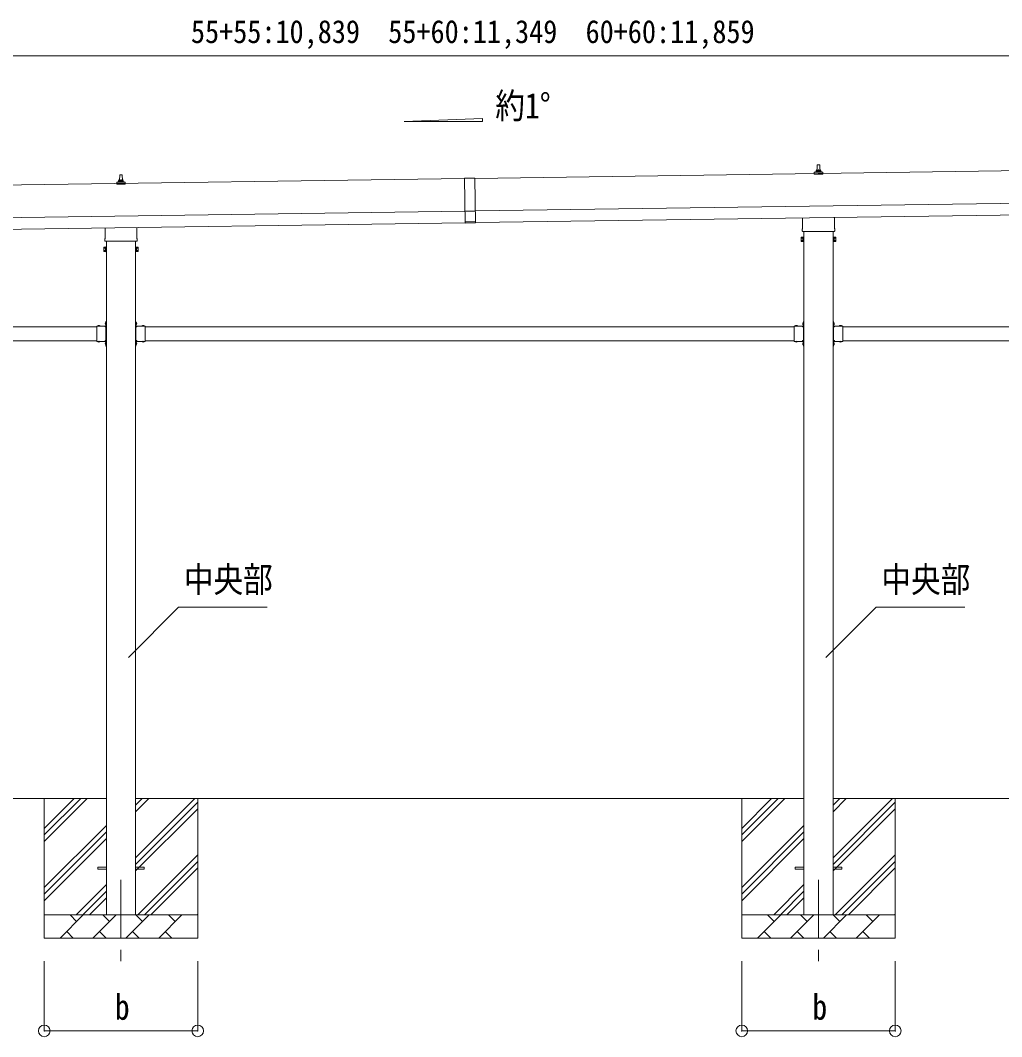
# Model space of a CAD drawing. Units: millimetres, scale not verified. Extents: x -13976 to 14131, y -9754 to 9646.
# Drawn here: x 3068 to 7289, y -704 to 3665 of the extents above; entities that cross this region are included whole.
import ezdxf
from ezdxf.enums import TextEntityAlignment as Align

# ---------------------------------------------------------------- set-up
doc = ezdxf.new("R2010")
doc.units = ezdxf.units.MM
doc.header["$LTSCALE"] = 50
doc.header["$PDMODE"] = 32
doc.header["$PDSIZE"] = 50
doc.linetypes.add('CHAIN1', pattern=[8, 5, -1, 1, -1])
doc.linetypes.add('USER7', pattern=[2, 1, -1])
for name, color, linetype, lineweight in [('0-2_建具', 4, 'Continuous', 9), ('0-4_設備', 7, 'Continuous', 9), ('0-6_手摺', 7, 'Continuous', 9), ('0-7_ハッチ', 6, 'Continuous', 9)]:
    doc.layers.add(name, color=color, linetype=linetype, lineweight=lineweight)
doc.styles.add('ＭＳ ゴシック', font='')
doc.styles.get('ＭＳ ゴシック').set_extended_font_data('MS Gothic')

msp = doc.modelspace()

# ---------------------------------------------------------------- linework, layer by layer
at = {"layer": '0-2_建具'}
for p, q in [((10388.17, 3062.44), (5023.21, 2985.8)), ((6490.78, 3015.54), (6490.78, 3019.75)), ((6491.78, 3019.75), (6509.78, 3019.75)), ((6494.78, 3019.75), (6495.5, 3043.28)), ((6496.5, 3044.25), (6505.05, 3044.25)), ((6506.05, 3043.28), (6506.78, 3019.75)), ((6510.78, 3015.54), (6510.78, 3019.75)), ((4978.22, 2985.16), (-386.74, 2908.51)), ((3483.29, 2970.08), (3490.01, 2971.71)), ((3490.39, 2971.9), (3511.16, 2971.9)), ((3490.78, 2972.68), (3490.78, 2976.9)), ((3491.78, 2976.9), (3509.78, 2976.9)), ((3494.78, 2976.9), (3495.5, 3000.42)), ((3496.5, 3001.4), (3505.05, 3001.4)), ((3506.05, 3000.42), (3506.78, 2976.9)), ((3510.78, 2972.68), (3510.78, 2976.9)), ((3518.26, 2970.08), (3511.54, 2971.71)), ((4978.2, 2986.16), (4980.95, 2793.68)), ((6482.53, 3004.25), (6482.53, 3011.97)), ((6519.03, 3004.25), (6482.53, 3004.25)), ((6482.91, 3012.75), (6518.64, 3012.75)), ((6483.29, 3012.94), (6490.01, 3014.57)), ((6490.39, 3014.75), (6511.16, 3014.75)), ((6518.26, 3012.94), (6511.54, 3014.57)), ((6519.03, 3004.25), (6519.03, 3011.97)), ((3482.53, 2961.4), (3482.53, 2969.11)), ((3519.03, 2961.4), (3482.53, 2961.4)), ((3482.91, 2969.9), (3518.64, 2969.9)), ((3519.03, 2961.4), (3519.03, 2969.11)), ((5025.21, 2845.81), (10390.17, 2922.45)), ((-384.74, 2768.53), (4980.22, 2845.17)), ((5025.23, 2844.81), (4980.23, 2844.17)), ((5025.93, 2795.82), (10390.88, 2872.46)), ((5025.88, 2799.32), (4980.88, 2798.67)), ((6432.48, 2770.26), (6432.48, 2815.91)), ((6569.08, 2817.86), (6569.08, 2770.26)), ((-384.02, 2718.53), (4980.93, 2795.17)), ((3432.48, 2727.41), (3432.48, 2773.05)), ((3569.08, 2775.01), (3569.08, 2727.41)), ((5025.95, 2794.32), (4980.95, 2793.68)), ((6430.78, 2761.49), (6430.78, 2766.99)), ((6568.71, 2757.99), (6432.84, 2757.99)), ((6438.28, 2757.99), (6438.28, -180.22)), ((6563.28, -180.22), (6563.28, 2757.99)), ((6570.78, 2766.99), (6570.78, 2761.49)), ((3430.78, 2718.63), (3430.78, 2724.13)), ((3568.71, 2715.13), (3432.84, 2715.13)), ((3438.28, 2715.13), (3438.28, -180.22)), ((3563.28, -180.22), (3563.28, 2715.13)), ((3570.78, 2724.13), (3570.78, 2718.63)), ((6426.78, 2731.99), (6427.53, 2733.31)), ((6426.78, 2731.99), (6426.78, 2714.99)), ((6426.78, 2714.99), (6427.53, 2713.68)), ((6433.78, 2728.4), (6427.53, 2728.4)), ((6433.78, 2718.58), (6427.53, 2718.58)), ((6433.78, 2713.68), (6427.53, 2713.68)), ((6436.28, 2714.29), (6433.78, 2714.29)), ((6565.28, 2714.29), (6567.78, 2714.29)), ((6567.78, 2728.4), (6574.02, 2728.4)), ((6567.78, 2718.58), (6574.02, 2718.58)), ((6567.78, 2713.68), (6574.02, 2713.68)), ((6574.78, 2731.99), (6574.02, 2733.31)), ((6574.78, 2714.99), (6574.02, 2713.68)), ((6574.78, 2731.99), (6574.78, 2714.99)), ((3426.78, 2689.13), (3427.53, 2690.45)), ((3426.78, 2689.13), (3426.78, 2672.13)), ((3426.78, 2672.13), (3427.53, 2670.82)), ((3433.78, 2685.54), (3427.53, 2685.54)), ((3433.78, 2675.73), (3427.53, 2675.73)), ((3433.78, 2670.82), (3427.53, 2670.82)), ((3436.28, 2671.43), (3433.78, 2671.43)), ((3565.28, 2671.43), (3567.78, 2671.43)), ((3567.78, 2685.54), (3574.02, 2685.54)), ((3567.78, 2675.73), (3574.02, 2675.73)), ((3567.78, 2670.82), (3574.02, 2670.82)), ((3574.78, 2689.13), (3574.02, 2690.45)), ((3574.78, 2672.13), (3574.02, 2670.82)), ((3574.78, 2689.13), (3574.78, 2672.13)), ((3435.77, 2366.68), (3436.28, 2366.68)), ((3436.28, 2370.78), (3438.28, 2370.78)), ((3436.28, 2370.78), (3436.28, 2350.78)), ((3436.28, 2366.68), (3436.28, 2354.88)), ((3438.28, 2363.78), (3436.28, 2363.78)), ((3438.28, 2370.78), (3438.28, 2350.78)), ((3565.28, 2370.78), (3563.28, 2370.78)), ((3563.28, 2370.78), (3563.28, 2350.78)), ((3563.28, 2363.78), (3565.28, 2363.78)), ((3565.28, 2370.78), (3565.28, 2350.78)), ((3565.78, 2366.68), (3565.28, 2366.68)), ((3565.28, 2366.68), (3565.28, 2354.88)), ((6435.77, 2366.68), (6436.28, 2366.68)), ((6436.28, 2370.78), (6438.28, 2370.78)), ((6436.28, 2370.78), (6436.28, 2350.78)), ((6436.28, 2366.68), (6436.28, 2354.88)), ((6438.28, 2363.78), (6436.28, 2363.78)), ((6438.28, 2370.78), (6438.28, 2350.78)), ((6565.28, 2370.78), (6563.28, 2370.78)), ((6563.28, 2370.78), (6563.28, 2350.78)), ((6563.28, 2363.78), (6565.28, 2363.78)), ((6565.28, 2370.78), (6565.28, 2350.78)), ((6565.78, 2366.68), (6565.28, 2366.68)), ((6565.28, 2366.68), (6565.28, 2354.88)), ((605.28, 2347.78), (3396.28, 2347.78)), ((3396.28, 2350.78), (3396.28, 2284.78)), ((3396.28, 2350.78), (3436.28, 2350.78)), ((3399.38, 2351.29), (3399.38, 2350.78)), ((3399.38, 2350.78), (3411.18, 2350.78)), ((3438.28, 2357.78), (3436.28, 2357.78)), ((3436.28, 2346.78), (3436.28, 2288.78)), ((3563.28, 2357.78), (3565.28, 2357.78)), ((3605.28, 2350.78), (3565.28, 2350.78)), ((3565.28, 2346.78), (3565.28, 2288.78)), ((3602.18, 2350.78), (3590.38, 2350.78)), ((3602.18, 2351.29), (3602.18, 2350.78)), ((3605.28, 2350.78), (3605.28, 2284.78)), ((3605.28, 2347.78), (6396.28, 2347.78)), ((6396.28, 2350.78), (6396.28, 2284.78)), ((6396.28, 2350.78), (6436.28, 2350.78)), ((6399.38, 2351.29), (6399.38, 2350.78)), ((6399.38, 2350.78), (6411.18, 2350.78)), ((6438.28, 2357.78), (6436.28, 2357.78)), ((6436.28, 2346.78), (6436.28, 2288.78)), ((6563.28, 2357.78), (6565.28, 2357.78)), ((6605.28, 2350.78), (6565.28, 2350.78)), ((6565.28, 2346.78), (6565.28, 2288.78)), ((6602.18, 2350.78), (6590.38, 2350.78)), ((6602.18, 2351.29), (6602.18, 2350.78)), ((6605.28, 2350.78), (6605.28, 2284.78)), ((6605.28, 2347.78), (9396.28, 2347.78)), ((605.28, 2287.78), (3396.28, 2287.78)), ((3396.28, 2284.78), (3436.28, 2284.78)), ((3399.38, 2284.27), (3399.38, 2284.78)), ((3399.38, 2284.78), (3411.18, 2284.78)), ((3432.28, 2287.78), (3437.78, 2287.78)), ((3436.28, 2286.78), (3432.28, 2286.78)), ((3435.77, 2280.68), (3436.28, 2280.68)), ((3436.28, 2284.78), (3436.28, 2264.78)), ((3436.28, 2280.68), (3436.28, 2268.88)), ((3438.28, 2277.78), (3436.28, 2277.78)), ((3438.28, 2284.78), (3438.28, 2264.78)), ((3563.28, 2284.78), (3563.28, 2264.78)), ((3563.28, 2277.78), (3565.28, 2277.78)), ((3569.28, 2287.78), (3563.78, 2287.78)), ((3565.28, 2286.78), (3569.28, 2286.78)), ((3565.28, 2284.78), (3565.28, 2264.78)), ((3605.28, 2284.78), (3565.28, 2284.78)), ((3565.78, 2280.68), (3565.28, 2280.68)), ((3565.28, 2280.68), (3565.28, 2268.88)), ((3602.18, 2284.78), (3590.38, 2284.78)), ((3602.18, 2284.27), (3602.18, 2284.78)), ((3605.28, 2287.78), (6396.28, 2287.78)), ((6396.28, 2284.78), (6436.28, 2284.78)), ((6399.38, 2284.27), (6399.38, 2284.78)), ((6399.38, 2284.78), (6411.18, 2284.78)), ((6432.28, 2287.78), (6437.78, 2287.78)), ((6436.28, 2286.78), (6432.28, 2286.78)), ((6435.77, 2280.68), (6436.28, 2280.68)), ((6436.28, 2284.78), (6436.28, 2264.78)), ((6436.28, 2280.68), (6436.28, 2268.88)), ((6438.28, 2277.78), (6436.28, 2277.78)), ((6438.28, 2284.78), (6438.28, 2264.78)), ((6563.28, 2284.78), (6563.28, 2264.78)), ((6563.28, 2277.78), (6565.28, 2277.78)), ((6569.28, 2287.78), (6563.78, 2287.78)), ((6565.28, 2286.78), (6569.28, 2286.78)), ((6565.28, 2284.78), (6565.28, 2264.78)), ((6605.28, 2284.78), (6565.28, 2284.78)), ((6565.78, 2280.68), (6565.28, 2280.68)), ((6565.28, 2280.68), (6565.28, 2268.88)), ((6602.18, 2284.78), (6590.38, 2284.78)), ((6602.18, 2284.27), (6602.18, 2284.78)), ((6605.28, 2287.78), (9396.28, 2287.78)), ((3438.28, 2271.78), (3436.28, 2271.78)), ((3436.28, 2264.78), (3438.28, 2264.78)), ((3563.28, 2271.78), (3565.28, 2271.78)), ((3565.28, 2264.78), (3563.28, 2264.78)), ((6438.28, 2271.78), (6436.28, 2271.78)), ((6436.28, 2264.78), (6438.28, 2264.78)), ((6563.28, 2271.78), (6565.28, 2271.78)), ((6565.28, 2264.78), (6563.28, 2264.78)), ((3400.78, 24.28), (3438.28, 24.28)), ((3400.78, 15.28), (3400.78, 24.28)), ((3400.78, 15.28), (3438.28, 15.28)), ((3563.28, 24.28), (3600.78, 24.28)), ((3563.28, 15.28), (3600.78, 15.28)), ((3600.78, 15.28), (3600.78, 24.28)), ((6400.78, 24.28), (6438.28, 24.28)), ((6400.78, 15.28), (6400.78, 24.28)), ((6400.78, 15.28), (6438.28, 15.28)), ((6563.28, 24.28), (6600.78, 24.28)), ((6563.28, 15.28), (6600.78, 15.28)), ((6600.78, 15.28), (6600.78, 24.28))]:
    msp.add_line(p, q, dxfattribs=at)
at = {"layer": '0-2_建具', "color": 7, "linetype": 'CHAIN1'}
for p, q in [((3500.78, -30.22), (3500.78, -379.22)), ((6500.78, -30.22), (6500.78, -379.22))]:
    msp.add_line(p, q, dxfattribs=at)
at = {"layer": '0-2_建具'}
for points in [[(4978.2, 2986.16), (5023.2, 2986.8), (5025.95, 2794.32)], [(6433.78, 2713.68), (6433.78, 2733.31), (6427.53, 2733.31)], [(6433.78, 2714.29), (6433.78, 2732.69), (6436.28, 2732.69)], [(6567.78, 2714.29), (6567.78, 2732.69), (6565.28, 2732.69)], [(6567.78, 2713.68), (6567.78, 2733.31), (6574.02, 2733.31)], [(3433.78, 2670.82), (3433.78, 2690.45), (3427.53, 2690.45)], [(3433.78, 2671.43), (3433.78, 2689.83), (3436.28, 2689.83)], [(3567.78, 2671.43), (3567.78, 2689.83), (3565.28, 2689.83)], [(3567.78, 2670.82), (3567.78, 2690.45), (3574.02, 2690.45)], [(3435.77, 2366.68), (3435.77, 2354.88), (3436.28, 2354.88)], [(3565.78, 2366.68), (3565.78, 2354.88), (3565.28, 2354.88)], [(6435.77, 2366.68), (6435.77, 2354.88), (6436.28, 2354.88)], [(6565.78, 2366.68), (6565.78, 2354.88), (6565.28, 2354.88)], [(3399.38, 2351.29), (3411.18, 2351.29), (3411.18, 2350.78)], [(3436.28, 2346.78), (3432.28, 2346.78), (3432.28, 2348.78), (3436.28, 2348.78)], [(3432.28, 2347.78), (3437.78, 2347.78), (3437.78, 2287.78)], [(3569.28, 2347.78), (3563.78, 2347.78), (3563.78, 2287.78)], [(3565.28, 2346.78), (3569.28, 2346.78), (3569.28, 2348.78), (3565.28, 2348.78)], [(3602.18, 2351.29), (3590.38, 2351.29), (3590.38, 2350.78)], [(6399.38, 2351.29), (6411.18, 2351.29), (6411.18, 2350.78)], [(6436.28, 2346.78), (6432.28, 2346.78), (6432.28, 2348.78), (6436.28, 2348.78)], [(6432.28, 2347.78), (6437.78, 2347.78), (6437.78, 2287.78)], [(6569.28, 2347.78), (6563.78, 2347.78), (6563.78, 2287.78)], [(6565.28, 2346.78), (6569.28, 2346.78), (6569.28, 2348.78), (6565.28, 2348.78)], [(6602.18, 2351.29), (6590.38, 2351.29), (6590.38, 2350.78)], [(3399.38, 2284.27), (3411.18, 2284.27), (3411.18, 2284.78)], [(3436.28, 2288.78), (3432.28, 2288.78), (3432.28, 2286.78)], [(3435.77, 2280.68), (3435.77, 2268.88), (3436.28, 2268.88)], [(3565.28, 2288.78), (3569.28, 2288.78), (3569.28, 2286.78)], [(3565.78, 2280.68), (3565.78, 2268.88), (3565.28, 2268.88)], [(3602.18, 2284.27), (3590.38, 2284.27), (3590.38, 2284.78)], [(6399.38, 2284.27), (6411.18, 2284.27), (6411.18, 2284.78)], [(6436.28, 2288.78), (6432.28, 2288.78), (6432.28, 2286.78)], [(6435.77, 2280.68), (6435.77, 2268.88), (6436.28, 2268.88)], [(6565.28, 2288.78), (6569.28, 2288.78), (6569.28, 2286.78)], [(6565.78, 2280.68), (6565.78, 2268.88), (6565.28, 2268.88)], [(6602.18, 2284.27), (6590.38, 2284.27), (6590.38, 2284.78)]]:
    msp.add_lwpolyline(points, dxfattribs=at)
for points in [[(6436.28, 2712.99), (6436.28, 2733.99), (6438.28, 2733.99), (6438.28, 2712.99)], [(6565.28, 2712.99), (6565.28, 2733.99), (6563.28, 2733.99), (6563.28, 2712.99)], [(3436.28, 2670.13), (3436.28, 2691.13), (3438.28, 2691.13), (3438.28, 2670.13)], [(3565.28, 2670.13), (3565.28, 2691.13), (3563.28, 2691.13), (3563.28, 2670.13)]]:
    msp.add_lwpolyline(points, close=True, dxfattribs=at)
at = {"layer": '0-2_建具', "linetype": 'USER7'}
for points in [[(3433.66, 2363.28), (3436.44, 2361.92), (3437.05, 2360.78)], [(3433.66, 2358.28), (3436.44, 2359.63), (3437.05, 2360.78)], [(3567.89, 2363.28), (3565.11, 2361.92), (3564.5, 2360.78)], [(3567.89, 2358.28), (3565.11, 2359.63), (3564.5, 2360.78)], [(6433.66, 2363.28), (6436.44, 2361.92), (6437.05, 2360.78)], [(6433.66, 2358.28), (6436.44, 2359.63), (6437.05, 2360.78)], [(6567.89, 2363.28), (6565.11, 2361.92), (6564.5, 2360.78)], [(6567.89, 2358.28), (6565.11, 2359.63), (6564.5, 2360.78)], [(3402.78, 2353.39), (3404.13, 2350.61), (3405.28, 2350)], [(3407.78, 2353.39), (3406.42, 2350.61), (3405.28, 2350)], [(3593.78, 2353.39), (3595.13, 2350.61), (3596.28, 2350)], [(3598.78, 2353.39), (3597.42, 2350.61), (3596.28, 2350)], [(6402.78, 2353.39), (6404.13, 2350.61), (6405.28, 2350)], [(6407.78, 2353.39), (6406.42, 2350.61), (6405.28, 2350)], [(6593.78, 2353.39), (6595.13, 2350.61), (6596.28, 2350)], [(6598.78, 2353.39), (6597.42, 2350.61), (6596.28, 2350)], [(3402.78, 2282.17), (3404.13, 2284.94), (3405.28, 2285.55)], [(3407.78, 2282.17), (3406.42, 2284.94), (3405.28, 2285.55)], [(3433.66, 2277.28), (3436.44, 2275.92), (3437.05, 2274.78)], [(3433.66, 2272.28), (3436.44, 2273.63), (3437.05, 2274.78)], [(3567.89, 2277.28), (3565.11, 2275.92), (3564.5, 2274.78)], [(3567.89, 2272.28), (3565.11, 2273.63), (3564.5, 2274.78)], [(3593.78, 2282.17), (3595.13, 2284.94), (3596.28, 2285.55)], [(3598.78, 2282.17), (3597.42, 2284.94), (3596.28, 2285.55)], [(6402.78, 2282.17), (6404.13, 2284.94), (6405.28, 2285.55)], [(6407.78, 2282.17), (6406.42, 2284.94), (6405.28, 2285.55)], [(6433.66, 2277.28), (6436.44, 2275.92), (6437.05, 2274.78)], [(6433.66, 2272.28), (6436.44, 2273.63), (6437.05, 2274.78)], [(6567.89, 2277.28), (6565.11, 2275.92), (6564.5, 2274.78)], [(6567.89, 2272.28), (6565.11, 2273.63), (6564.5, 2274.78)], [(6593.78, 2282.17), (6595.13, 2284.94), (6596.28, 2285.55)], [(6598.78, 2282.17), (6597.42, 2284.94), (6596.28, 2285.55)]]:
    msp.add_lwpolyline(points, dxfattribs=at)
at = {"layer": '0-2_建具'}
for centre, radius, start, end in [((6489.78, 3015.54), 1, 283.62699, 0), ((6494.86, 3019.12), 4.13, 90, 171.17633), ((6491.78, 3018.75), 1, 90, 180), ((6496.5, 3043.25), 1, 90, 178.60509), ((6504.11, 3019.75), 4.83, 133.60282, 180), ((6497.44, 3019.75), 4.83, 0, 46.39718), ((6505.05, 3043.25), 1, 1.39491, 90), ((6506.69, 3019.12), 4.13, 8.82367, 90), ((6509.78, 3018.75), 1, 0, 90), ((6511.78, 3015.54), 1, 180, 256.37301), ((3489.78, 2972.68), 1, 283.62699, 0), ((3494.86, 2976.26), 4.13, 90, 171.17633), ((3491.78, 2975.9), 1, 90, 180), ((3496.5, 3000.4), 1, 90, 178.60509), ((3504.11, 2976.9), 4.83, 133.60282, 180), ((3497.44, 2976.9), 4.83, 0, 46.39718), ((3505.05, 3000.4), 1, 1.39491, 90), ((3506.69, 2976.26), 4.13, 8.82367, 90), ((3509.78, 2975.9), 1, 0, 90), ((3511.78, 2972.68), 1, 180, 256.37301), ((6483.53, 3011.97), 1, 103.62699, 180), ((6518.03, 3011.97), 1, 0, 76.37301), ((3483.53, 2969.11), 1, 103.62699, 180), ((3518.03, 2969.11), 1, 0, 76.37301), ((6434.78, 2766.99), 4, 125.09963, 180), ((6434.78, 2761.49), 4, 180, 194.47751), ((6434.78, 2761.49), 4, 194.47751, 241.04498), ((6566.78, 2761.49), 4, 298.95502, 345.52249), ((6566.78, 2766.99), 4, 0, 54.90037), ((6566.78, 2761.49), 4, 345.52249, 0), ((3434.78, 2724.13), 4, 125.09963, 180), ((3434.78, 2718.63), 4, 180, 194.47751), ((3434.78, 2718.63), 4, 194.47751, 241.04498), ((3566.78, 2718.63), 4, 298.95502, 345.52249), ((3566.78, 2724.13), 4, 0, 54.90037), ((3566.78, 2718.63), 4, 345.52249, 0), ((6431.12, 2730.85), 4.34, 145.61575, 214.38425), ((6431.12, 2716.13), 4.34, 145.61575, 214.38425), ((6443.02, 2723.49), 16.24, 162.41205, 197.58795), ((6558.53, 2723.49), 16.24, 342.41205, 17.58795), ((6570.43, 2730.85), 4.34, 325.61575, 34.38425), ((6570.43, 2716.13), 4.34, 325.61575, 34.38425), ((3431.12, 2688), 4.34, 145.61575, 214.38425), ((3443.02, 2680.63), 16.24, 162.41205, 197.58795), ((3431.12, 2673.27), 4.34, 145.61575, 214.38425), ((3558.53, 2680.63), 16.24, 342.41205, 17.58795), ((3570.43, 2688), 4.34, 325.61575, 34.38425), ((3570.43, 2673.27), 4.34, 325.61575, 34.38425), ((3441.51, 2360.78), 8.23, 134.2189, 225.7811), ((3560.04, 2360.78), 8.23, 314.2189, 45.7811), ((6441.51, 2360.78), 8.23, 134.2189, 225.7811), ((6560.04, 2360.78), 8.23, 314.2189, 45.7811), ((3405.28, 2345.55), 8.23, 44.2189, 135.7811), ((3436.28, 2350.78), 2, 270, 0), ((3565.28, 2350.78), 2, 180, 270), ((3596.28, 2345.55), 8.23, 44.2189, 135.7811), ((6405.28, 2345.55), 8.23, 44.2189, 135.7811), ((6436.28, 2350.78), 2, 270, 0), ((6565.28, 2350.78), 2, 180, 270), ((6596.28, 2345.55), 8.23, 44.2189, 135.7811), ((3405.28, 2290.01), 8.23, 224.2189, 315.7811), ((3441.51, 2274.78), 8.23, 134.2189, 225.7811), ((3436.28, 2284.78), 2, 0, 90), ((3565.28, 2284.78), 2, 90, 180), ((3560.04, 2274.78), 8.23, 314.2189, 45.7811), ((3596.28, 2290.01), 8.23, 224.2189, 315.7811), ((6405.28, 2290.01), 8.23, 224.2189, 315.7811), ((6441.51, 2274.78), 8.23, 134.2189, 225.7811), ((6436.28, 2284.78), 2, 0, 90), ((6565.28, 2284.78), 2, 90, 180), ((6560.04, 2274.78), 8.23, 314.2189, 45.7811), ((6596.28, 2290.01), 8.23, 224.2189, 315.7811)]:
    msp.add_arc(centre, radius, start, end, dxfattribs=at)
at = {"layer": '0-4_設備', "color": 4}
msp.add_lwpolyline([(4719.04, 3230.35), (5055.04, 3242.77), (5055.04, 3230.35)], close=True, dxfattribs=at)
at = {"layer": '0-6_手摺', "color": 6}
for p, q in [((-417.82, 3512.72), (10421.18, 3512.72)), ((3170.78, -679.22), (3170.78, -379.22)), ((3830.78, -679.22), (3830.78, -379.22)), ((6170.78, -679.22), (6170.78, -379.22)), ((6830.78, -679.22), (6830.78, -379.22)), ((3170.78, -679.22), (3830.78, -679.22)), ((6170.78, -679.22), (6830.78, -679.22))]:
    msp.add_line(p, q, dxfattribs=at)
at = {"layer": '0-6_手摺'}
for p, q in [((3438.28, 319.78), (563.28, 319.78)), ((3170.78, 319.78), (3170.78, -280.22)), ((3170.78, 134.73), (3355.83, 319.78)), ((3170.78, 163.01), (3327.54, 319.78)), ((3170.78, 191.3), (3299.26, 319.78)), ((6438.28, 319.78), (3563.28, 319.78)), ((3563.28, 64.68), (3818.37, 319.78)), ((3563.28, 262.67), (3620.38, 319.78)), ((3563.28, 290.95), (3592.1, 319.78)), ((3830.78, 319.78), (3830.78, -280.22)), ((6170.78, 319.78), (6170.78, -280.22)), ((6170.78, 134.73), (6355.83, 319.78)), ((6170.78, 163.01), (6327.54, 319.78)), ((6170.78, 191.3), (6299.26, 319.78)), ((9438.28, 319.78), (6563.28, 319.78)), ((6563.28, 64.68), (6818.37, 319.78)), ((6563.28, 262.67), (6620.38, 319.78)), ((6563.28, 290.95), (6592.1, 319.78)), ((6830.78, 319.78), (6830.78, -280.22)), ((3563.28, 36.39), (3830.78, 303.89)), ((3563.28, 8.11), (3830.78, 275.61)), ((6563.28, 36.39), (6830.78, 303.89)), ((6563.28, 8.11), (6830.78, 275.61)), ((3170.78, -63.26), (3438.28, 204.24)), ((3170.78, -91.55), (3438.28, 175.95)), ((6170.78, -63.26), (6438.28, 204.24)), ((6170.78, -91.55), (6438.28, 175.95)), ((3170.78, -119.83), (3438.28, 147.67)), ((6170.78, -119.83), (6438.28, 147.67)), ((3572.93, -180.22), (3830.78, 77.62)), ((3601.22, -180.22), (3830.78, 49.34)), ((6572.93, -180.22), (6830.78, 77.62)), ((6601.22, -180.22), (6830.78, 49.34)), ((3629.5, -180.22), (3830.78, 21.05)), ((6629.5, -180.22), (6830.78, 21.05)), ((3308.37, -180.22), (3438.28, -50.32)), ((3336.66, -180.22), (3438.28, -78.61)), ((6308.37, -180.22), (6438.28, -50.32)), ((6336.66, -180.22), (6438.28, -78.61)), ((3364.94, -180.22), (3438.28, -106.89)), ((6364.94, -180.22), (6438.28, -106.89)), ((3170.78, -180.22), (3830.78, -180.22)), ((3238.64, -280.22), (3338.64, -180.22)), ((3310.09, -208.78), (3281.54, -180.22)), ((3380.06, -280.22), (3480.06, -180.22)), ((3451.51, -208.78), (3422.96, -180.22)), ((3521.49, -280.22), (3621.49, -180.22)), ((3592.93, -208.78), (3564.38, -180.22)), ((3662.91, -280.22), (3762.91, -180.22)), ((3734.35, -208.78), (3705.8, -180.22)), ((3827.49, -180.22), (3830.78, -176.94)), ((6170.78, -180.22), (6830.78, -180.22)), ((6238.64, -280.22), (6338.64, -180.22)), ((6310.09, -208.78), (6281.54, -180.22)), ((6380.06, -280.22), (6480.06, -180.22)), ((6451.51, -208.78), (6422.96, -180.22)), ((6521.49, -280.22), (6621.49, -180.22)), ((6592.93, -208.78), (6564.38, -180.22)), ((6662.91, -280.22), (6762.91, -180.22)), ((6734.35, -208.78), (6705.8, -180.22)), ((6827.49, -180.22), (6830.78, -176.94)), ((3267.2, -251.67), (3295.75, -280.22)), ((3408.62, -251.67), (3437.17, -280.22)), ((3550.04, -251.67), (3578.59, -280.22)), ((3691.46, -251.67), (3720.01, -280.22)), ((6267.2, -251.67), (6295.75, -280.22)), ((6408.62, -251.67), (6437.17, -280.22)), ((6550.04, -251.67), (6578.59, -280.22)), ((6691.46, -251.67), (6720.01, -280.22)), ((3830.78, -280.22), (3170.78, -280.22)), ((6830.78, -280.22), (6170.78, -280.22))]:
    msp.add_line(p, q, dxfattribs=at)
at = {"layer": '0-6_手摺', "color": 6}
for p in [(3170.78, -679.22), (3830.78, -679.22), (6170.78, -679.22), (6830.78, -679.22)]:
    msp.add_point(p, dxfattribs=at)
at = {"layer": '0-7_ハッチ'}
for p, q in [((3748.41, 1141.85), (3532.4, 925.85)), ((4129.72, 1141.85), (3748.41, 1141.85)), ((6748.41, 1141.85), (6532.4, 925.85)), ((7129.72, 1141.85), (6748.41, 1141.85))]:
    msp.add_line(p, q, dxfattribs=at)

# ---------------------------------------------------------------- texts
at = {"layer": '0-4_設備', "style": 'ＭＳ ゴシック', "width": 0.85}
msp.add_text('約1°', height=110, dxfattribs=at).set_placement((5110.72, 3210.13), align=Align.BOTTOM_LEFT)
at = {"layer": '0-6_手摺', "style": 'ＭＳ ゴシック'}
for s, height, width, p in [('55+55:10,839\u300055+60:11,349\u300060+60:11,859', 98.97, 0.9, (3801.68, 3537.72)), ('b', 110, 0.85, (3474.53, -664.22)), ('b', 110, 0.85, (6474.53, -664.22))]:
    msp.add_text(s, height=height, dxfattribs=dict(at, width=width)).set_placement(p, align=Align.BOTTOM_LEFT)
at = {"layer": '0-7_ハッチ', "color": 7, "style": 'ＭＳ ゴシック', "width": 0.85}
for p in [(3771.04, 1173.2), (6771.04, 1173.2)]:
    msp.add_text('中央部', height=110, dxfattribs=at).set_placement(p, align=Align.BOTTOM_LEFT)

doc.saveas('drawing.dxf')
